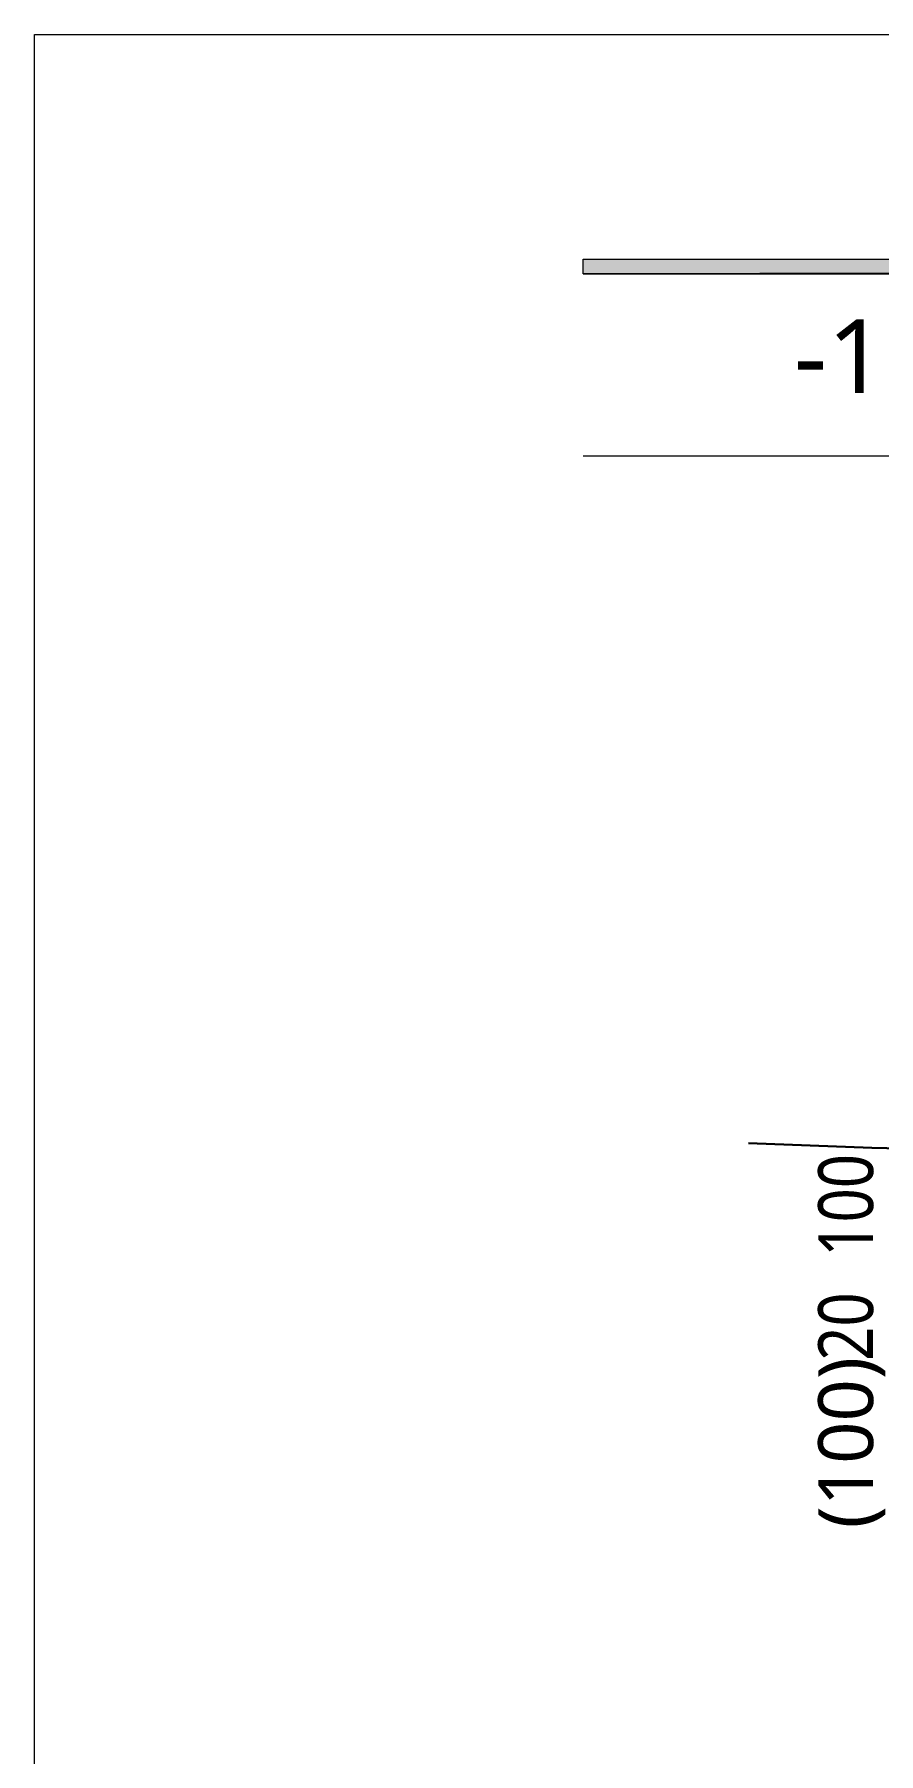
# Model space of a CAD drawing. Header units: millimetres. Extents: x 0 to 420, y 0 to 297.
# Drawn here: x 0.2 to 40.2, y 215.5 to 297 of the extents above; entities that cross this region are included whole.
import ezdxf
from ezdxf.enums import TextEntityAlignment as Align

# ---------------------------------------------------------------- set-up
doc = ezdxf.new("R2010")
doc.units = ezdxf.units.MM
doc.styles.add('kst32b', font='NotoSansJP-Variable.ttf')

msp = doc.modelspace()

# ---------------------------------------------------------------- hatches: boundary and pattern name
h = msp.add_hatch(color=7)
h.paths.add_polyline_path([(394.166, 285.623), (394.166, 286.321), (26.183, 285.623), (394.166, 285.623)])
h.paths.add_polyline_path([(394.166, 286.321), (26.183, 285.623), (26.183, 286.321), (394.166, 286.321)])

# ---------------------------------------------------------------- linework, layer by layer
at = {"lineweight": 13}
msp.add_lwpolyline([(0.191, 0), (0.191, 296.968), (420.158, 296.968), (420.158, 0)], close=True, dxfattribs=at)
at = {"lineweight": 0}
for points in [[(394.166, 285.623), (394.166, 286.321), (26.183, 285.623)], [(394.166, 286.321), (26.183, 285.623), (26.183, 286.321)]]:
    msp.add_lwpolyline(points, close=True, dxfattribs=at)
at = {"lineweight": 13}
msp.add_lwpolyline([(394.166, 276.987), (26.183, 276.987)], dxfattribs=at)
at = {"lineweight": 30}
for points in [[(34.015, 244.433), (39.857, 244.221)], [(39.857, 244.221), (49.805, 243.988)]]:
    msp.add_lwpolyline(points, dxfattribs=at)

# ---------------------------------------------------------------- texts
at = {"style": 'kst32b'}
for s, height, p, p2 in [('-1', 3.4908, (36.174, 279.971), (40.537, 279.971)), ('100', 2.5989, (39.92, 239.056), (39.92, 243.929)), ('20', 2.5989, (39.92, 234.124), (39.92, 237.373)), ('(100)', 2.5989, (39.92, 226.187), (39.92, 234.309))]:
    msp.add_text(s, height=height, dxfattribs=at).set_placement(p, p2, align=Align.FIT)

doc.saveas('drawing.dxf')
